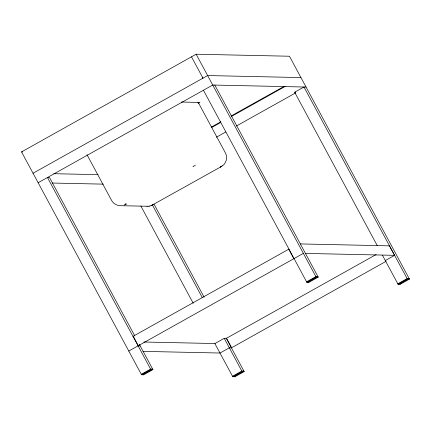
<?xml version="1.0" encoding="UTF-8"?>
<svg xmlns="http://www.w3.org/2000/svg" width="431" height="431" viewBox="0 0 431 431"><rect width="100%" height="100%" fill="white"/><g stroke="black" fill="none" stroke-linecap="round" stroke-linejoin="round"><path stroke-width="0.65" d="M222.396 165.903C226.674 162.934 227.88 156.582 225.047 152.229L198.238 102.443M202.511 78.42L202.721 77.688M193.524 166.301L195.383 165.197M220.451 166.883L222.288 165.779M139.305 344.294L152.93 369.599L143.62 374.808L141.546 374.765L21.55 151.911L196.143 54.22L289.454 56.235L409.45 279.089L400.14 284.298L398.066 284.255L382.426 255.211M33.042 173.246L207.634 75.554L300.946 77.575M38.143 182.728L212.736 85.036L306.048 87.057M198.195 103.429L199.952 102.449L181.424 102.045M211.352 127.043L220.828 121.795M231.275 115.891L284.115 86.383M211.303 127.732L220.694 122.474M231.226 116.585L285.155 86.41M377.319 245.729L294.664 92.223L303.979 87.014L407.376 279.046L409.45 279.089M216.41 137.214L225.785 131.967M236.328 126.067L295.504 92.956M288.953 249.091L132.985 336.363L134.019 336.385M128.777 351.055L303.37 253.363M141.546 374.765L150.855 369.556L152.93 369.599M203.427 90.246L306.829 282.283L316.138 277.074L318.213 277.117L214.81 85.085M143.361 374.334L152.676 369.125L150.602 369.081L141.287 374.291L143.361 374.334L143.62 374.808M317.954 276.643L315.885 276.6L306.57 281.809L308.644 281.852L317.372 276.971M306.829 282.283L308.898 282.327L318.213 277.117M376.166 254.522L226.297 338.383L224.222 338.335L214.913 343.545L143.879 342.009M385.298 260.55L394.613 255.341L305.444 253.412M385.966 261.38L231.404 347.865L229.33 347.817L220.02 353.032L142.957 351.362M397.808 283.781L407.123 278.571L409.197 278.615L399.882 283.824L398.33 283.792M214.859 343.545L232.783 376.737L242.093 371.527L244.167 371.57L226.086 337.99M398.066 284.255L407.376 279.046M243.914 371.096L241.839 371.053L232.53 376.263L234.604 376.306L243.332 371.425M232.783 376.737L234.857 376.78L244.167 371.57M152.402 204.973L153.124 204.644L152.402 204.973L202.204 297.438M151.049 205.641L152.94 204.655M124.144 205.059L126.046 204.073M148.997 206.185L151.292 205.625M220.338 166.964L220.747 166.899L153.118 204.574M86.987 154.713L111.241 199.758C112.771 203.168 116.235 205.474 119.947 205.689L147.23 206.255M146.879 206.277L149.293 206.174M294.664 92.223L295.704 92.245M21.55 151.911L22.584 151.933M53.848 173.698L98.155 174.657M52.243 183.035L103.262 184.139M300.342 243.924L389.505 245.853M138.092 345.845L140.167 345.888M125.685 203.938L126.164 203.992M192.959 166.296L193.379 166.382M389.452 245.853L394.559 255.335M399.882 283.824L400.14 284.298M196.143 54.22L316.138 277.074M191.488 56.822L202.974 78.162M308.644 281.852L308.898 282.327M288.722 249.22L293.829 258.702M226.528 338.249L231.636 347.736M154.142 204.369L204.122 297.196M224.222 338.335L242.093 371.527M234.604 376.306L234.857 376.78M140.872 206.04L193.212 303.241M134.531 335.426L49.533 177.567L47.458 177.518L150.855 369.556M133.217 336.234L138.324 345.716M197.883 102.4A10.08 0.964 -28.3 0 1 198.185 102.707M221.281 166.495L220.478 166.883L221.281 166.495M126.019 204.073L125.195 204.418L126.019 204.073"/></g></svg>
